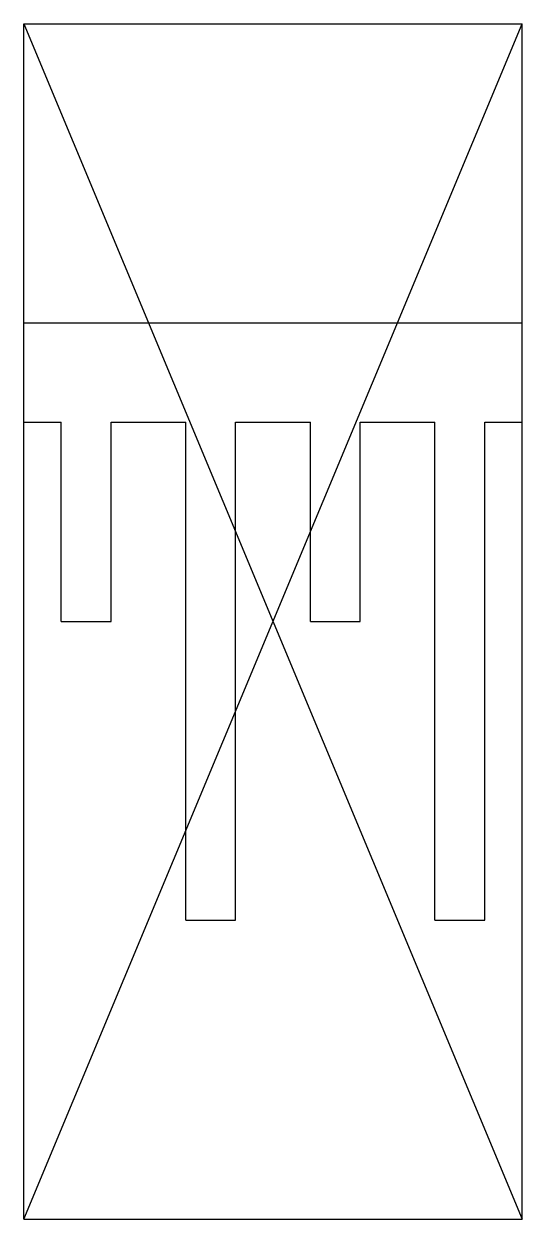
# Model space of a CAD drawing. Header units: metres. Extents: x 0 to 1, y 0 to 2.4.
import ezdxf

# ---------------------------------------------------------------- set-up
doc = ezdxf.new("R2010")
doc.units = ezdxf.units.M
doc.header["$LTSCALE"] = 0.2

msp = doc.modelspace()

# ---------------------------------------------------------------- linework, layer by layer
for p, q in [((0, 0), (0, 2.4)), ((0, 2.4), (1, 2.4)), ((1, 0), (1, 2.4)), ((0, 1.8), (1, 1.8)), ((0, 1.6), (0.075, 1.6)), ((0.075, 1.2), (0.075, 1.6)), ((0.175, 1.6), (0.325, 1.6)), ((0.175, 1.2), (0.175, 1.6)), ((0.325, 0.6), (0.325, 1.6)), ((0.425, 0.6), (0.425, 1.6)), ((0.425, 1.6), (0.575, 1.6)), ((0.575, 1.2), (0.575, 1.6)), ((0.675, 1.2), (0.675, 1.6)), ((0.675, 1.6), (0.825, 1.6)), ((0.825, 0.6), (0.825, 1.6)), ((0.925, 0.6), (0.925, 1.6)), ((0.925, 1.6), (1, 1.6)), ((0.075, 1.2), (0.175, 1.2)), ((0.575, 1.2), (0.675, 1.2)), ((0.325, 0.6), (0.425, 0.6)), ((0.825, 0.6), (0.925, 0.6)), ((0, 0), (1, 0))]:
    msp.add_line(p, q)
for points in [[(0, 0), (1, 2.4)], [(0, 2.4), (1, 0)]]:
    msp.add_lwpolyline(points)

doc.saveas('drawing.dxf')
